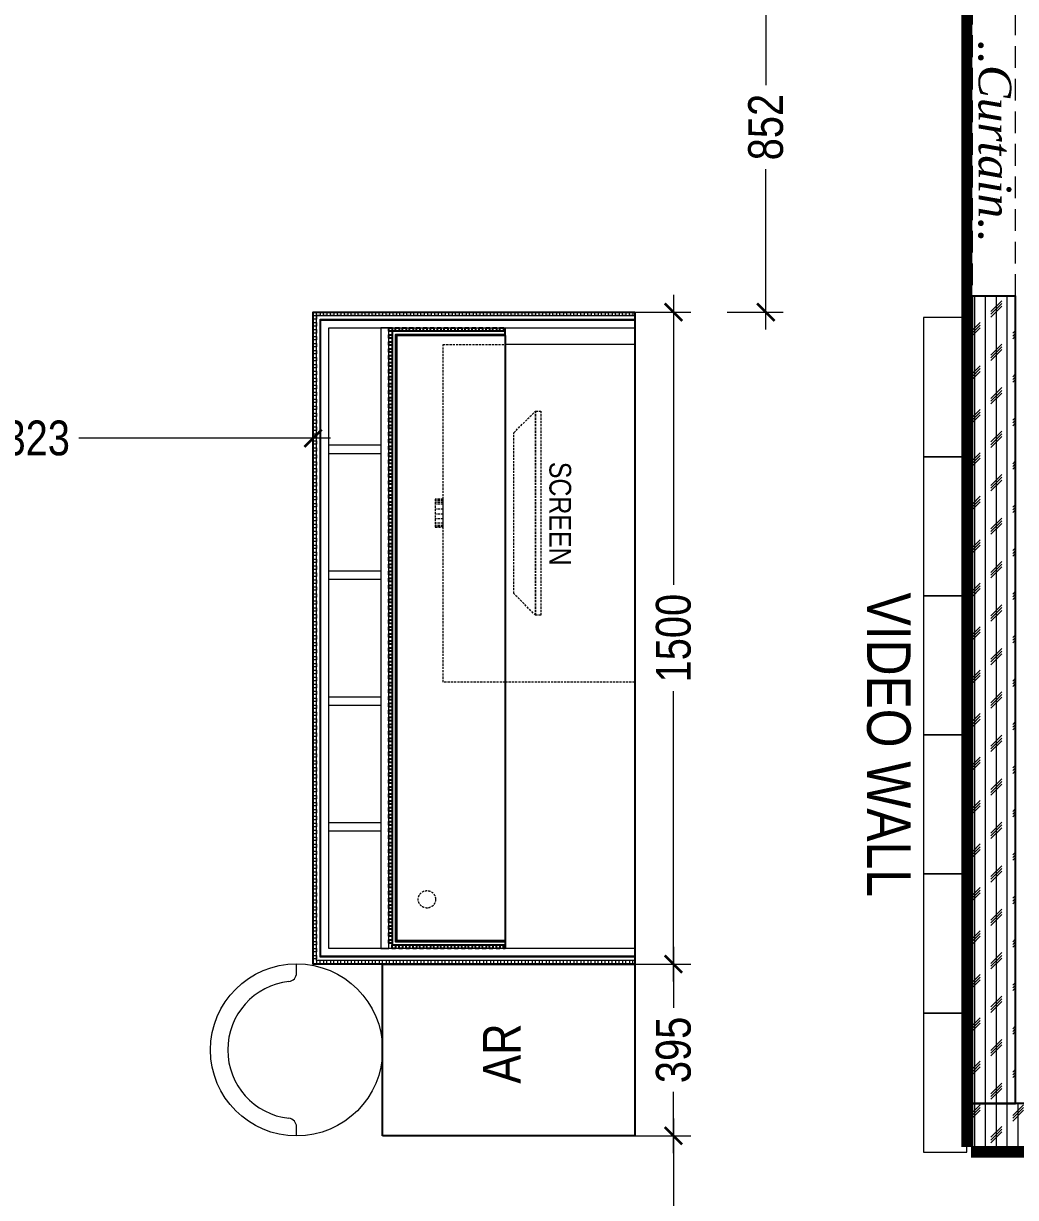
# Model space of a CAD drawing. Extents: x 6455 to 25617, y -919848 to -899772.
# Drawn here: x 19122 to 21404, y -904757 to -902056 of the extents above; entities that cross this region are included whole.
import ezdxf
from ezdxf.lldxf.tags import DXFTag

# ---------------------------------------------------------------- set-up
doc = ezdxf.new("R2010")
doc.units = 0
doc.header["$LTSCALE"] = 40
doc.header["$MEASUREMENT"] = 0
doc.header["$PDMODE"] = 3
for name, pattern in [('a_p6_plan_L18$0$HIDDEN', [0.375, 0.25, -0.125]), ('ACAD_ISO03W100', [30, 12, -18]), ('HIDDEN2', [0.1875, 0.125, -0.0625])]:
    doc.linetypes.add(name, pattern=pattern)
for name, color, linetype, lineweight in [('dimensions', 149, 'Continuous', 5), ('Floor-Unit', 1, 'Continuous', 13), ('IM-ANNO-HATCH', 8, 'Continuous', 5), ('LENS_CURTAIN', 5, 'a_p6_plan_L18$0$HIDDEN', 9), ('LENS_PARTITION', 21, 'Continuous', 25), ('LENS_TEXT', 31, 'HIDDEN2', 5), ('LN-ELEVATION-1', 81, 'Continuous', 25), ('LN-ELEVATION-3', 125, 'a_p6_plan_L18$0$HIDDEN', 18), ('LN-ELEVATION-5', 167, 'Continuous', 5), ('LN-TEXT', 255, 'Continuous', 0), ('Paneling', 34, 'Continuous', 5)]:
    doc.layers.add(name, color=color, linetype=linetype, lineweight=lineweight)
doc.layers.add('LK-FLUTTED FINISH', color=20, linetype='Continuous', lineweight=30, true_color=0xff5e29)
doc.styles.get("Standard").update_dxf_attribs({"font": 'ARIALN.TTF'})
tags = doc.linetypes.add('DASHED2', pattern=[0.375, 0.25, -0.125]).pattern_tags.tags
tags[6:7] = [DXFTag(74, 4), DXFTag(75, 0), DXFTag(340, '0'), DXFTag(46, 1.0), DXFTag(50, 0.0), DXFTag(44, 0.0), DXFTag(45, 0.0)]
tags[4:5] = [DXFTag(74, 4), DXFTag(75, 0), DXFTag(340, '0'), DXFTag(46, 1.0), DXFTag(50, 0.0), DXFTag(44, 0.0), DXFTag(45, 0.0)]
doc.dimstyles.new('Working', dxfattribs={"dimscale": 0.8, "dimtxt": 100, "dimasz": 50, "dimexe": 50, "dimexo": 50, "dimgap": 25, "dimtad": 0, "dimdec": 0, "dimzin": 0, "dimdsep": 46, "dimtxsty": 'Standard', "dimblk": 'ARCHTICK', "dimcen": 0, "dimdle": 50, "dimclrd": 250, "dimclre": 8, "dimclrt": 7, "dimadec": 0, "dimazin": 0, "dimtfac": 1, "dimtdec": 0, "dimtofl": 0, "dimtmove": 1, "dimatfit": 3, "dimfxl": 3, "dimtolj": 1, "dimlwd": 5, "dimlwe": 0, "dimarcsym": 0})
pattern_1 = [(90, (-18139.727, 882381.01), (-25, 1e-15), []), (225, (-18127.23, 882393.51), (50, -50), [35.355339, -35.355339]), (225, (-18127.23, 882399.76), (50, -50), [35.355339, -35.355339]), (225, (-18127.23, 882406.01), (50, -50), [35.355339, -35.355339])]

# ---------------------------------------------------------------- blocks, each defined once
blk = doc.blocks.new('Chair')
at = {"layer": 'Floor-Unit', "ltscale": 100}
for p, q in [((587017.2, -21249.2), (586990.8, -21249.2)), ((587490.8, -21249.2), (587464.4, -21249.2))]:
    blk.add_line(p, q, dxfattribs=at)
blk.add_circle((587240.8, -21249.2), 250, dxfattribs=at)
for centre, radius, start, end in [((587017.2, -21274.2), 25, 6.3794, 90), ((587464.4, -21274.2), 25, 90, 173.6206), ((587240.8, -21249.2), 200, 186.3794, 353.6206)]:
    blk.add_arc(centre, radius, start, end, dxfattribs=at)
blk = doc.blocks.new('POS1500')
at = {"layer": 'Defpoints'}
blk.add_lwpolyline([(-750, 298), (750, 298), (750, -442), (-750, -442)], close=True, dxfattribs=at)
at = {"layer": 'LN-ELEVATION-1', "ltscale": 0.5}
for points in [[(-696, 0), (-714, 0)], [(-706, 0), (-706, -260), (706, -260), (706, 0)], [(-698, 0), (-698, -252), (698, -252), (698, 0)], [(-696, 0), (-696, -250), (696, -250), (696, 0)], [(-696, 0), (696, 0)], [(696, 0), (714, 0)]]:
    blk.add_lwpolyline(points, dxfattribs=at)
for points in [[(714, 0), (714, -4), (706, -4), (706, 0)], [(-706, -4), (-706, -12), (-714, -12), (-714, -4)], [(-706, -20), (-706, -28), (-714, -28), (-714, -20)], [(714, -12), (714, -20), (706, -20), (706, -12)], [(-706, -36), (-706, -44), (-714, -44), (-714, -36)], [(-706, -52), (-706, -60), (-714, -60), (-714, -52)], [(714, -28), (714, -36), (706, -36), (706, -28)], [(714, -44), (714, -52), (706, -52), (706, -44)], [(-706, -68), (-706, -76), (-714, -76), (-714, -68)], [(714, -60), (714, -68), (706, -68), (706, -60)], [(714, -76), (714, -84), (706, -84), (706, -76)], [(-706, -84), (-706, -92), (-714, -92), (-714, -84)], [(-706, -100), (-706, -108), (-714, -108), (-714, -100)], [(714, -92), (714, -100), (706, -100), (706, -92)], [(714, -108), (714, -116), (706, -116), (706, -108)], [(-706, -116), (-706, -124), (-714, -124), (-714, -116)], [(-706, -132), (-706, -140), (-714, -140), (-714, -132)], [(714, -124), (714, -132), (706, -132), (706, -124)], [(-706, -148), (-706, -156), (-714, -156), (-714, -148)], [(714, -140), (714, -148), (706, -148), (706, -140)], [(714, -156), (714, -164), (706, -164), (706, -156)], [(-706, -164), (-706, -172), (-714, -172), (-714, -164)], [(-706, -180), (-706, -188), (-714, -188), (-714, -180)], [(714, -172), (714, -180), (706, -180), (706, -172)], [(714, -188), (714, -196), (706, -196), (706, -188)], [(-706, -196), (-706, -204), (-714, -204), (-714, -196)], [(-706, -212), (-706, -220), (-714, -220), (-714, -212)], [(714, -204), (714, -212), (706, -212), (706, -204)], [(-706, -228), (-706, -236), (-714, -236), (-714, -228)], [(714, -220), (714, -228), (706, -228), (706, -220)], [(714, -236), (714, -244), (706, -244), (706, -236)], [(-706, -244), (-706, -252), (-714, -252), (-714, -244)], [(-706, -260), (-706, -268), (-714, -268), (-714, -260)], [(-690, -260), (-690, -268), (-698, -268), (-698, -260)], [(-674, -260), (-674, -268), (-682, -268), (-682, -260)], [(-658, -260), (-658, -268), (-666, -268), (-666, -260)], [(-642, -260), (-642, -268), (-650, -268), (-650, -260)], [(-626, -260), (-626, -268), (-634, -268), (-634, -260)], [(-610, -260), (-610, -268), (-618, -268), (-618, -260)], [(-594, -260), (-594, -268), (-602, -268), (-602, -260)], [(-578, -260), (-578, -268), (-586, -268), (-586, -260)], [(-562, -260), (-562, -268), (-570, -268), (-570, -260)], [(-546, -260), (-546, -268), (-554, -268), (-554, -260)], [(-530, -260), (-530, -268), (-538, -268), (-538, -260)], [(-514, -260), (-514, -268), (-522, -268), (-522, -260)], [(-498, -260), (-498, -268), (-506, -268), (-506, -260)], [(-482, -260), (-482, -268), (-490, -268), (-490, -260)], [(-466, -260), (-466, -268), (-474, -268), (-474, -260)], [(-450, -260), (-450, -268), (-458, -268), (-458, -260)], [(-434, -260), (-434, -268), (-442, -268), (-442, -260)], [(-418, -260), (-418, -268), (-426, -268), (-426, -260)], [(-402, -260), (-402, -268), (-410, -268), (-410, -260)], [(-386, -260), (-386, -268), (-394, -268), (-394, -260)], [(-370, -260), (-370, -268), (-378, -268), (-378, -260)], [(-354, -260), (-354, -268), (-362, -268), (-362, -260)], [(-338, -260), (-338, -268), (-346, -268), (-346, -260)], [(-322, -260), (-322, -268), (-330, -268), (-330, -260)], [(-306, -260), (-306, -268), (-314, -268), (-314, -260)], [(-290, -260), (-290, -268), (-298, -268), (-298, -260)], [(-274, -260), (-274, -268), (-282, -268), (-282, -260)], [(-258, -260), (-258, -268), (-266, -268), (-266, -260)], [(-242, -260), (-242, -268), (-250, -268), (-250, -260)], [(-226, -260), (-226, -268), (-234, -268), (-234, -260)], [(-210, -260), (-210, -268), (-218, -268), (-218, -260)], [(-194, -260), (-194, -268), (-202, -268), (-202, -260)], [(-178, -260), (-178, -268), (-186, -268), (-186, -260)], [(-162, -260), (-162, -268), (-170, -268), (-170, -260)], [(-146, -260), (-146, -268), (-154, -268), (-154, -260)], [(-130, -260), (-130, -268), (-138, -268), (-138, -260)], [(-114, -260), (-114, -268), (-122, -268), (-122, -260)], [(-98, -260), (-98, -268), (-106, -268), (-106, -260)], [(-82, -260), (-82, -268), (-90, -268), (-90, -260)], [(-66, -260), (-66, -268), (-74, -268), (-74, -260)], [(-50, -260), (-50, -268), (-58, -268), (-58, -260)], [(-34, -260), (-34, -268), (-42, -268), (-42, -260)], [(-18, -260), (-18, -268), (-26, -268), (-26, -260)], [(-2, -260), (-2, -268), (-10, -268), (-10, -260)], [(14, -260), (14, -268), (6, -268), (6, -260)], [(30, -260), (30, -268), (22, -268), (22, -260)], [(46, -260), (46, -268), (38, -268), (38, -260)], [(62, -260), (62, -268), (54, -268), (54, -260)], [(78, -260), (78, -268), (70, -268), (70, -260)], [(94, -260), (94, -268), (86, -268), (86, -260)], [(110, -260), (110, -268), (102, -268), (102, -260)], [(126, -260), (126, -268), (118, -268), (118, -260)], [(142, -260), (142, -268), (134, -268), (134, -260)], [(158, -260), (158, -268), (150, -268), (150, -260)], [(174, -260), (174, -268), (166, -268), (166, -260)], [(190, -260), (190, -268), (182, -268), (182, -260)], [(206, -260), (206, -268), (198, -268), (198, -260)], [(222, -260), (222, -268), (214, -268), (214, -260)], [(238, -260), (238, -268), (230, -268), (230, -260)], [(254, -260), (254, -268), (246, -268), (246, -260)], [(270, -260), (270, -268), (262, -268), (262, -260)], [(286, -260), (286, -268), (278, -268), (278, -260)], [(302, -260), (302, -268), (294, -268), (294, -260)], [(318, -260), (318, -268), (310, -268), (310, -260)], [(334, -260), (334, -268), (326, -268), (326, -260)], [(350, -260), (350, -268), (342, -268), (342, -260)], [(366, -260), (366, -268), (358, -268), (358, -260)], [(382, -260), (382, -268), (374, -268), (374, -260)], [(398, -260), (398, -268), (390, -268), (390, -260)], [(414, -260), (414, -268), (406, -268), (406, -260)], [(430, -260), (430, -268), (422, -268), (422, -260)], [(446, -260), (446, -268), (438, -268), (438, -260)], [(462, -260), (462, -268), (454, -268), (454, -260)], [(478, -260), (478, -268), (470, -268), (470, -260)], [(494, -260), (494, -268), (486, -268), (486, -260)], [(510, -260), (510, -268), (502, -268), (502, -260)], [(526, -260), (526, -268), (518, -268), (518, -260)], [(542, -260), (542, -268), (534, -268), (534, -260)], [(558, -260), (558, -268), (550, -268), (550, -260)], [(574, -260), (574, -268), (566, -268), (566, -260)], [(590, -260), (590, -268), (582, -268), (582, -260)], [(606, -260), (606, -268), (598, -268), (598, -260)], [(622, -260), (622, -268), (614, -268), (614, -260)], [(638, -260), (638, -268), (630, -268), (630, -260)], [(654, -260), (654, -268), (646, -268), (646, -260)], [(670, -260), (670, -268), (662, -268), (662, -260)], [(686, -260), (686, -268), (678, -268), (678, -260)], [(702, -260), (702, -268), (694, -268), (694, -260)], [(714, -252), (714, -260), (706, -260), (706, -252)]]:
    blk.add_lwpolyline(points, close=True, dxfattribs=at)
at = {"layer": 'LN-ELEVATION-3', "color": 13, "ltscale": 0.5, "true_color": 0xff5252}
for p, q in [((-318, -143), (-318, -161)), ((-316.2, -143), (-316.2, -161)), ((-312.1, -143), (-312.1, -161)), ((-307.9, -143), (-307.9, -161)), ((-297, -143), (-297, -161)), ((-285.6, -143), (-285.6, -161)), ((-274.5, -143), (-274.5, -161)), ((-264.8, -143), (-264.8, -161)), ((-259, -143), (-259, -161)), ((-256.6, -143), (-256.6, -161))]:
    blk.add_line(p, q, dxfattribs=at)
at = {"layer": 'LN-ELEVATION-3', "linetype": 'ByBlock', "ltscale": 0.5}
for points in [[(742, 298), (742, -434), (-742, -434), (-742, 298)], [(-742, 298), (-714, 298)], [(734, 298), (734, -426), (-734, -426), (-734, 298)], [(732, 298), (732, -424), (-732, -424), (-732, 298)], [(-676, 298), (-714, 298)], [(714, 298), (714, -406), (-714, -406), (-714, 298)], [(-676, 298), (-676, 0)], [(714, 298), (101, 298)], [(742, 298), (714, 298)]]:
    blk.add_lwpolyline(points, dxfattribs=at)
at = {"layer": 'LN-ELEVATION-3', "ltscale": 0.5}
blk.add_lwpolyline([(101, 298), (101, 0)], dxfattribs=at)
at = {"layer": 'LN-ELEVATION-3', "linetype": 'ByBlock', "ltscale": 0.5}
for points in [[(-742, 294), (-742, 286), (-750, 286), (-750, 294)], [(-742, 278), (-742, 270), (-750, 270), (-750, 278)], [(742, 294), (742, 286), (750, 286), (750, 294)], [(742, 278), (742, 270), (750, 270), (750, 278)], [(-742, 262), (-742, 254), (-750, 254), (-750, 262)], [(-742, 246), (-742, 238), (-750, 238), (-750, 246)], [(742, 262), (742, 254), (750, 254), (750, 262)], [(742, 246), (742, 238), (750, 238), (750, 246)], [(-742, 230), (-742, 222), (-750, 222), (-750, 230)], [(742, 230), (742, 222), (750, 222), (750, 230)], [(-742, 214), (-742, 206), (-750, 206), (-750, 214)], [(-742, 198), (-742, 190), (-750, 190), (-750, 198)], [(742, 214), (742, 206), (750, 206), (750, 214)], [(742, 198), (742, 190), (750, 190), (750, 198)], [(-742, 182), (-742, 174), (-750, 174), (-750, 182)], [(-742, 166), (-742, 158), (-750, 158), (-750, 166)], [(742, 182), (742, 174), (750, 174), (750, 182)], [(742, 166), (742, 158), (750, 158), (750, 166)], [(-742, 150), (-742, 142), (-750, 142), (-750, 150)], [(742, 150), (742, 142), (750, 142), (750, 150)], [(-742, 134), (-742, 126), (-750, 126), (-750, 134)], [(-742, 118), (-742, 110), (-750, 110), (-750, 118)], [(742, 134), (742, 126), (750, 126), (750, 134)], [(742, 118), (742, 110), (750, 110), (750, 118)], [(-742, 102), (-742, 94), (-750, 94), (-750, 102)], [(-742, 86), (-742, 78), (-750, 78), (-750, 86)], [(742, 102), (742, 94), (750, 94), (750, 102)], [(742, 86), (742, 78), (750, 78), (750, 86)], [(-742, 70), (-742, 62), (-750, 62), (-750, 70)], [(742, 70), (742, 62), (750, 62), (750, 70)], [(-742, 54), (-742, 46), (-750, 46), (-750, 54)], [(-742, 38), (-742, 30), (-750, 30), (-750, 38)], [(742, 54), (742, 46), (750, 46), (750, 54)], [(742, 38), (742, 30), (750, 30), (750, 38)], [(-742, 22), (-742, 14), (-750, 14), (-750, 22)], [(-742, 6), (-742, -2), (-750, -2), (-750, 6)], [(742, 22), (742, 14), (750, 14), (750, 22)], [(742, 6), (742, -2), (750, -2), (750, 6)], [(-742, -10), (-742, -18), (-750, -18), (-750, -10)], [(-742, -26), (-742, -34), (-750, -34), (-750, -26)], [(742, -10), (742, -18), (750, -18), (750, -10)], [(742, -26), (742, -34), (750, -34), (750, -26)], [(-742, -42), (-742, -50), (-750, -50), (-750, -42)], [(742, -42), (742, -50), (750, -50), (750, -42)], [(-742, -58), (-742, -66), (-750, -66), (-750, -58)], [(-742, -74), (-742, -82), (-750, -82), (-750, -74)], [(742, -58), (742, -66), (750, -66), (750, -58)], [(742, -74), (742, -82), (750, -82), (750, -74)], [(-742, -90), (-742, -98), (-750, -98), (-750, -90)], [(-742, -106), (-742, -114), (-750, -114), (-750, -106)], [(742, -90), (742, -98), (750, -98), (750, -90)], [(742, -106), (742, -114), (750, -114), (750, -106)], [(-742, -122), (-742, -130), (-750, -130), (-750, -122)], [(742, -122), (742, -130), (750, -130), (750, -122)], [(-742, -138), (-742, -146), (-750, -146), (-750, -138)], [(-742, -154), (-742, -162), (-750, -162), (-750, -154)], [(742, -138), (742, -146), (750, -146), (750, -138)], [(742, -154), (742, -162), (750, -162), (750, -154)], [(-742, -170), (-742, -178), (-750, -178), (-750, -170)], [(-742, -186), (-742, -194), (-750, -194), (-750, -186)], [(742, -170), (742, -178), (750, -178), (750, -170)], [(742, -186), (742, -194), (750, -194), (750, -186)], [(-742, -202), (-742, -210), (-750, -210), (-750, -202)], [(742, -202), (742, -210), (750, -210), (750, -202)], [(-742, -218), (-742, -226), (-750, -226), (-750, -218)], [(-742, -234), (-742, -242), (-750, -242), (-750, -234)], [(742, -218), (742, -226), (750, -226), (750, -218)], [(742, -234), (742, -242), (750, -242), (750, -234)], [(-742, -250), (-742, -258), (-750, -258), (-750, -250)], [(-742, -266), (-742, -274), (-750, -274), (-750, -266)], [(714, -268), (-714, -268), (-714, -286), (714, -286)], [(742, -250), (742, -258), (750, -258), (750, -250)], [(742, -266), (742, -274), (750, -274), (750, -266)], [(-742, -282), (-742, -290), (-750, -290), (-750, -282)], [(-444.4, -286), (-424.4, -286), (-424.4, -406), (-444.4, -406)], [(-154.8, -286), (-134.8, -286), (-134.8, -406), (-154.8, -406)], [(134.8, -286), (154.8, -286), (154.8, -406), (134.8, -406)], [(424.4, -286), (444.4, -286), (444.4, -406), (424.4, -406)], [(742, -282), (742, -290), (750, -290), (750, -282)], [(-742, -298), (-742, -306), (-750, -306), (-750, -298)], [(-742, -314), (-742, -322), (-750, -322), (-750, -314)], [(742, -298), (742, -306), (750, -306), (750, -298)], [(742, -314), (742, -322), (750, -322), (750, -314)], [(-742, -330), (-742, -338), (-750, -338), (-750, -330)], [(-742, -346), (-742, -354), (-750, -354), (-750, -346)], [(742, -330), (742, -338), (750, -338), (750, -330)], [(742, -346), (742, -354), (750, -354), (750, -346)], [(-742, -362), (-742, -370), (-750, -370), (-750, -362)], [(-742, -378), (-742, -386), (-750, -386), (-750, -378)], [(742, -362), (742, -370), (750, -370), (750, -362)], [(742, -378), (742, -386), (750, -386), (750, -378)], [(-742, -394), (-742, -402), (-750, -402), (-750, -394)], [(742, -394), (742, -402), (750, -402), (750, -394)], [(-742, -410), (-742, -418), (-750, -418), (-750, -410)], [(-742, -426), (-742, -434), (-750, -434), (-750, -426)], [(742, -410), (742, -418), (750, -418), (750, -410)], [(742, -426), (742, -434), (750, -434), (750, -426)], [(-734, -434), (-734, -442), (-742, -442), (-742, -434)], [(-718, -434), (-718, -442), (-726, -442), (-726, -434)], [(-702, -434), (-702, -442), (-710, -442), (-710, -434)], [(-686, -434), (-686, -442), (-694, -442), (-694, -434)], [(-670, -434), (-670, -442), (-678, -442), (-678, -434)], [(-654, -434), (-654, -442), (-662, -442), (-662, -434)], [(-638, -434), (-638, -442), (-646, -442), (-646, -434)], [(-622, -434), (-622, -442), (-630, -442), (-630, -434)], [(-606, -434), (-606, -442), (-614, -442), (-614, -434)], [(-590, -434), (-590, -442), (-598, -442), (-598, -434)], [(-574, -434), (-574, -442), (-582, -442), (-582, -434)], [(-558, -434), (-558, -442), (-566, -442), (-566, -434)], [(-542, -434), (-542, -442), (-550, -442), (-550, -434)], [(-526, -434), (-526, -442), (-534, -442), (-534, -434)], [(-510, -434), (-510, -442), (-518, -442), (-518, -434)], [(-494, -434), (-494, -442), (-502, -442), (-502, -434)], [(-478, -434), (-478, -442), (-486, -442), (-486, -434)], [(-462, -434), (-462, -442), (-470, -442), (-470, -434)], [(-446, -434), (-446, -442), (-454, -442), (-454, -434)], [(-430, -434), (-430, -442), (-438, -442), (-438, -434)], [(-414, -434), (-414, -442), (-422, -442), (-422, -434)], [(-398, -434), (-398, -442), (-406, -442), (-406, -434)], [(-382, -434), (-382, -442), (-390, -442), (-390, -434)], [(-366, -434), (-366, -442), (-374, -442), (-374, -434)], [(-350, -434), (-350, -442), (-358, -442), (-358, -434)], [(-334, -434), (-334, -442), (-342, -442), (-342, -434)], [(-318, -434), (-318, -442), (-326, -442), (-326, -434)], [(-302, -434), (-302, -442), (-310, -442), (-310, -434)], [(-286, -434), (-286, -442), (-294, -442), (-294, -434)], [(-270, -434), (-270, -442), (-278, -442), (-278, -434)], [(-254, -434), (-254, -442), (-262, -442), (-262, -434)], [(-238, -434), (-238, -442), (-246, -442), (-246, -434)], [(-222, -434), (-222, -442), (-230, -442), (-230, -434)], [(-206, -434), (-206, -442), (-214, -442), (-214, -434)], [(-190, -434), (-190, -442), (-198, -442), (-198, -434)], [(-174, -434), (-174, -442), (-182, -442), (-182, -434)], [(-158, -434), (-158, -442), (-166, -442), (-166, -434)], [(-142, -434), (-142, -442), (-150, -442), (-150, -434)], [(-126, -434), (-126, -442), (-134, -442), (-134, -434)], [(-110, -434), (-110, -442), (-118, -442), (-118, -434)], [(-94, -434), (-94, -442), (-102, -442), (-102, -434)], [(-78, -434), (-78, -442), (-86, -442), (-86, -434)], [(-62, -434), (-62, -442), (-70, -442), (-70, -434)], [(-46, -434), (-46, -442), (-54, -442), (-54, -434)], [(-30, -434), (-30, -442), (-38, -442), (-38, -434)], [(-14, -434), (-14, -442), (-22, -442), (-22, -434)], [(2, -434), (2, -442), (-6, -442), (-6, -434)], [(18, -434), (18, -442), (10, -442), (10, -434)], [(34, -434), (34, -442), (26, -442), (26, -434)], [(50, -434), (50, -442), (42, -442), (42, -434)], [(66, -434), (66, -442), (58, -442), (58, -434)], [(82, -434), (82, -442), (74, -442), (74, -434)], [(98, -434), (98, -442), (90, -442), (90, -434)], [(114, -434), (114, -442), (106, -442), (106, -434)], [(130, -434), (130, -442), (122, -442), (122, -434)], [(146, -434), (146, -442), (138, -442), (138, -434)], [(162, -434), (162, -442), (154, -442), (154, -434)], [(178, -434), (178, -442), (170, -442), (170, -434)], [(194, -434), (194, -442), (186, -442), (186, -434)], [(210, -434), (210, -442), (202, -442), (202, -434)], [(226, -434), (226, -442), (218, -442), (218, -434)], [(242, -434), (242, -442), (234, -442), (234, -434)], [(258, -434), (258, -442), (250, -442), (250, -434)], [(274, -434), (274, -442), (266, -442), (266, -434)], [(290, -434), (290, -442), (282, -442), (282, -434)], [(306, -434), (306, -442), (298, -442), (298, -434)], [(322, -434), (322, -442), (314, -442), (314, -434)], [(338, -434), (338, -442), (330, -442), (330, -434)], [(354, -434), (354, -442), (346, -442), (346, -434)], [(370, -434), (370, -442), (362, -442), (362, -434)], [(386, -434), (386, -442), (378, -442), (378, -434)], [(402, -434), (402, -442), (394, -442), (394, -434)], [(418, -434), (418, -442), (410, -442), (410, -434)], [(434, -434), (434, -442), (426, -442), (426, -434)], [(450, -434), (450, -442), (442, -442), (442, -434)], [(466, -434), (466, -442), (458, -442), (458, -434)], [(482, -434), (482, -442), (474, -442), (474, -434)], [(498, -434), (498, -442), (490, -442), (490, -434)], [(514, -434), (514, -442), (506, -442), (506, -434)], [(530, -434), (530, -442), (522, -442), (522, -434)], [(546, -434), (546, -442), (538, -442), (538, -434)], [(562, -434), (562, -442), (554, -442), (554, -434)], [(578, -434), (578, -442), (570, -442), (570, -434)], [(594, -434), (594, -442), (586, -442), (586, -434)], [(610, -434), (610, -442), (602, -442), (602, -434)], [(626, -434), (626, -442), (618, -442), (618, -434)], [(642, -434), (642, -442), (634, -442), (634, -434)], [(658, -434), (658, -442), (650, -442), (650, -434)], [(674, -434), (674, -442), (666, -442), (666, -434)], [(690, -434), (690, -442), (682, -442), (682, -434)], [(706, -434), (706, -442), (698, -442), (698, -434)], [(722, -434), (722, -442), (714, -442), (714, -434)], [(738, -434), (738, -442), (730, -442), (730, -434)]]:
    blk.add_lwpolyline(points, close=True, dxfattribs=at)
at = {"layer": 'LN-ELEVATION-3', "color": 13, "ltscale": 0.5, "true_color": 0xff5252}
for points in [[(-52.5, 69.9), (-522.5, 69.9), (-522.5, 81.9), (-52.5, 81.9)], [(-102.5, 19.9), (-472.5, 19.9), (-522.5, 69.9), (-52.5, 69.9)], [(-255, -143), (-320, -143), (-320, -161), (-255, -161)]]:
    blk.add_lwpolyline(points, close=True, dxfattribs=at)
blk.add_lwpolyline([(101, 0), (101, -143), (-676, -143), (-676, 0)], dxfattribs=at)
blk.add_circle((601, -180.1), 20, dxfattribs=at)
at = {"layer": 'LN-ELEVATION-5', "ltscale": 0.5}
blk.add_lwpolyline([(-676, 298), (101, 298)], dxfattribs=at)
at = {"layer": 'LN-ELEVATION-3', "color": 13, "ltscale": 0.5, "true_color": 0xff5252, "insert": (-405.6, 151.8), "char_height": 50, "attachment_point": 1}
blk.add_mtext_dynamic_manual_height_columns('SCREEN', width=12804.147, gutter_width=12.5, heights=[0], dxfattribs=at)
blk = doc.blocks.new('A$C1f20e75f')
at = {"layer": 'IM-ANNO-HATCH'}
h = blk.add_hatch(dxfattribs=at)
h.set_pattern_fill('CORK', color=256, scale=200, angle=90)
h.set_pattern_definition(pattern_1)
h.paths.add_polyline_path([(3911.1, 3224), (3911.1, 1366.2), (4011.1, 1366.2), (4011.1, 3224)])
h = blk.add_hatch(dxfattribs=at)
h.set_pattern_fill('CORK', color=256, scale=200, angle=90)
h.set_pattern_definition(pattern_1)
h.paths.add_polyline_path([(5511.1, 1266.2), (5511.1, 1366.2), (3911.1, 1366.2), (3911.1, 1266.2)])
at = {"layer": 'LENS_CURTAIN', "ltscale": 5}
blk.add_lwpolyline([(3911.1, 3974), (3911.1, 3224), (4011.1, 3224), (4011.1, 3974)], close=True, dxfattribs=at)
at = {"layer": 'LENS_PARTITION'}
for points in [[(3911.1, 3224), (3911.1, 1366.2), (4011.1, 1366.2), (4011.1, 3224)], [(5511.1, 1266.2), (5511.1, 1366.2), (3911.1, 1366.2), (3911.1, 1266.2)]]:
    blk.add_lwpolyline(points, close=True, dxfattribs=at)
at = {"layer": 'LK-FLUTTED FINISH', "linetype": 'ACAD_ISO03W100', "ltscale": 0.05, "const_width": 25}
for points in [[(3899.1, 1266.2), (3899.1, 4044.7)], [(5111.1, 1254.2), (3908.9, 1254.2)]]:
    blk.add_lwpolyline(points, dxfattribs=at)
blk = doc.blocks.new('_ArchTick')
at = {"const_width": 0.15}
blk.add_lwpolyline([(-0.5, -0.5), (0.5, 0.5)], dxfattribs=at)
blk = doc.blocks.new('*D98')
at = {"layer": 'Defpoints', "color": 0, "ltscale": 50, "transparency": 16777216}
for p in [(20488.5, -904220.3), (20617.3, -904220.3), (20488.5, -904615.3)]:
    blk.add_point(p, dxfattribs=at)
at = {"layer": 'dimensions', "color": 250, "linetype": 'DASHED2', "lineweight": 5, "ltscale": 50, "transparency": 16777216}
for p, q in [((20617.3, -904180.3), (20617.3, -904325)), ((20617.3, -904655.3), (20617.3, -904510.5))]:
    blk.add_line(p, q, dxfattribs=at)
at = {"layer": 'dimensions', "color": 8, "linetype": 'DASHED2', "lineweight": 0, "ltscale": 50, "transparency": 16777216}
for p, q in [((20528.5, -904220.3), (20657.3, -904220.3)), ((20528.5, -904615.3), (20657.3, -904615.3))]:
    blk.add_line(p, q, dxfattribs=at)
at = {"layer": 'dimensions', "color": 250, "lineweight": 5, "ltscale": 50, "transparency": 16777216, "xscale": 40, "yscale": 40, "zscale": 40}
for p, rotation in [((20617.3, -904220.3), 90), ((20617.3, -904615.3), 270)]:
    blk.add_blockref('_ArchTick', p, dxfattribs=dict(at, rotation=rotation))
at = {"layer": 'dimensions', "color": 7, "ltscale": 50, "transparency": 16777216, "insert": (20617.3, -904417.8), "char_height": 80, "attachment_point": 5, "rotation": 90, "bg_fill": 3, "box_fill_scale": 1.25, "bg_fill_color": 9, "bg_fill_true_color": 13158600, "bg_fill_transparency": 0}
blk.add_mtext('\\A1;395', dxfattribs=at)
blk = doc.blocks.new('*D99')
at = {"layer": 'Defpoints', "color": 0, "ltscale": 50, "transparency": 16777216}
for p in [(20488.5, -902720.3), (20617.3, -902720.3), (20488.5, -904220.3)]:
    blk.add_point(p, dxfattribs=at)
at = {"layer": 'dimensions', "color": 250, "linetype": 'DASHED2', "lineweight": 5, "ltscale": 50, "transparency": 16777216}
for p, q in [((20617.3, -902680.3), (20617.3, -903355.5)), ((20617.3, -904260.3), (20617.3, -903585))]:
    blk.add_line(p, q, dxfattribs=at)
at = {"layer": 'dimensions', "color": 8, "linetype": 'DASHED2', "lineweight": 0, "ltscale": 50, "transparency": 16777216}
for p, q in [((20528.5, -902720.3), (20657.3, -902720.3)), ((20528.5, -904220.3), (20657.3, -904220.3))]:
    blk.add_line(p, q, dxfattribs=at)
at = {"layer": 'dimensions', "color": 250, "lineweight": 5, "ltscale": 50, "transparency": 16777216, "xscale": 40, "yscale": 40, "zscale": 40}
for p, rotation in [((20617.3, -902720.3), 90), ((20617.3, -904220.3), 270)]:
    blk.add_blockref('_ArchTick', p, dxfattribs=dict(at, rotation=rotation))
at = {"layer": 'dimensions', "color": 7, "ltscale": 50, "transparency": 16777216, "insert": (20617.3, -903470.3), "char_height": 80, "attachment_point": 5, "rotation": 90, "bg_fill": 3, "box_fill_scale": 1.25, "bg_fill_color": 9, "bg_fill_true_color": 13158600, "bg_fill_transparency": 0}
blk.add_mtext('\\A1;1500', dxfattribs=at)
blk = doc.blocks.new('*D100')
at = {"layer": 'Defpoints', "color": 0, "ltscale": 50, "transparency": 16777216}
for p in [(20785.1, -901868.5), (20829.7, -901868.5), (20700.9, -902720.3)]:
    blk.add_point(p, dxfattribs=at)
at = {"layer": 'dimensions', "color": 250, "linetype": 'DASHED2', "lineweight": 5, "ltscale": 50, "transparency": 16777216}
for p, q in [((20829.7, -901828.5), (20829.7, -902202.2)), ((20829.7, -902760.3), (20829.7, -902386.6))]:
    blk.add_line(p, q, dxfattribs=at)
at = {"layer": 'dimensions', "color": 8, "linetype": 'DASHED2', "lineweight": 0, "ltscale": 50, "transparency": 16777216}
for p, q in [((20825.1, -901868.5), (20869.7, -901868.5)), ((20740.9, -902720.3), (20869.7, -902720.3))]:
    blk.add_line(p, q, dxfattribs=at)
at = {"layer": 'dimensions', "color": 250, "lineweight": 5, "ltscale": 50, "transparency": 16777216, "xscale": 40, "yscale": 40, "zscale": 40}
for p, rotation in [((20829.7, -901868.5), 90), ((20829.7, -902720.3), 270)]:
    blk.add_blockref('_ArchTick', p, dxfattribs=dict(at, rotation=rotation))
at = {"layer": 'dimensions', "color": 7, "ltscale": 50, "transparency": 16777216, "insert": (20829.7, -902294.4), "char_height": 80, "attachment_point": 5, "rotation": 90, "bg_fill": 3, "box_fill_scale": 1.25, "bg_fill_color": 9, "bg_fill_true_color": 13158600, "bg_fill_transparency": 0}
blk.add_mtext('\\A1;852', dxfattribs=at)
blk = doc.blocks.new('*D101')
at = {"layer": 'Defpoints', "color": 0, "ltscale": 50, "transparency": 16777216}
for p in [(20488.5, -904615.3), (20617.3, -905639.5), (20698, -905639.5)]:
    blk.add_point(p, dxfattribs=at)
at = {"layer": 'dimensions', "color": 250, "linetype": 'DASHED2', "lineweight": 5, "ltscale": 50, "transparency": 16777216}
for p, q in [((20617.3, -904575.3), (20617.3, -905012.6)), ((20617.3, -905679.5), (20617.3, -905242.1))]:
    blk.add_line(p, q, dxfattribs=at)
at = {"layer": 'dimensions', "color": 8, "linetype": 'DASHED2', "lineweight": 0, "ltscale": 50, "transparency": 16777216}
for p, q in [((20528.5, -904615.3), (20657.3, -904615.3)), ((20658, -905639.5), (20577.3, -905639.5))]:
    blk.add_line(p, q, dxfattribs=at)
at = {"layer": 'dimensions', "color": 250, "lineweight": 5, "ltscale": 50, "transparency": 16777216, "xscale": 40, "yscale": 40, "zscale": 40}
for p, rotation in [((20617.3, -904615.3), 90), ((20617.3, -905639.5), 270)]:
    blk.add_blockref('_ArchTick', p, dxfattribs=dict(at, rotation=rotation))
at = {"layer": 'dimensions', "color": 7, "ltscale": 50, "transparency": 16777216, "insert": (20617.3, -905127.4), "char_height": 80, "attachment_point": 5, "rotation": 90, "bg_fill": 3, "box_fill_scale": 1.25, "bg_fill_color": 9, "bg_fill_true_color": 13158600, "bg_fill_transparency": 0}
blk.add_mtext('\\A1;1024', dxfattribs=at)
blk = doc.blocks.new('*D112')
at = {"layer": 'Defpoints', "color": 0, "ltscale": 50, "transparency": 16777216}
for p in [(19787.9, -903010.2), (18465.2, -903095.3), (19787.9, -903095.3)]:
    blk.add_point(p, dxfattribs=at)
at = {"layer": 'dimensions', "color": 8, "lineweight": 0, "ltscale": 50, "transparency": 16777216}
for p, q in [((18465.2, -903055.3), (18465.2, -902970.2)), ((19787.9, -903055.3), (19787.9, -902970.2))]:
    blk.add_line(p, q, dxfattribs=at)
at = {"layer": 'dimensions', "color": 250, "lineweight": 5, "ltscale": 50, "transparency": 16777216}
for p, q in [((18425.2, -903010.2), (19011.7, -903010.2)), ((19827.9, -903010.2), (19241.4, -903010.2))]:
    blk.add_line(p, q, dxfattribs=at)
at = {"layer": 'dimensions', "color": 250, "lineweight": 5, "ltscale": 50, "transparency": 16777216, "xscale": 40, "yscale": 40, "zscale": 40, "rotation": 180}
blk.add_blockref('_ArchTick', (18465.2, -903010.2), dxfattribs=at)
at = {"layer": 'dimensions', "color": 250, "lineweight": 5, "ltscale": 50, "transparency": 16777216, "xscale": 40, "yscale": 40, "zscale": 40}
blk.add_blockref('_ArchTick', (19787.9, -903010.2), dxfattribs=at)
at = {"layer": 'dimensions', "color": 7, "ltscale": 50, "transparency": 16777216, "insert": (19126.5, -903010.2), "char_height": 80, "attachment_point": 5, "bg_fill": 3, "box_fill_scale": 1.25, "bg_fill_color": 9, "bg_fill_true_color": 13158600, "bg_fill_transparency": 0}
blk.add_mtext('\\A1;1323', dxfattribs=at)

msp = doc.modelspace()

# ---------------------------------------------------------------- linework, layer by layer
at = {"layer": 'Floor-Unit', "linetype": 'ByBlock', "lineweight": -2, "ltscale": 0.5}
msp.add_lwpolyline([(19947.9, -904615.3), (19947.9, -904220.3), (20527.9, -904220.3), (20527.9, -904615.3)], close=True, dxfattribs=at)
at = {"layer": 'Paneling', "color": 1, "true_color": 0xf00000}
for points in [[(21192.3, -902732.9), (21192.3, -903052.9), (21292.3, -903052.9), (21292.3, -902732.9)], [(21192.3, -903052.9), (21192.3, -903372.9), (21292.3, -903372.9), (21292.3, -903052.9)], [(21192.3, -903372.9), (21192.3, -903692.9), (21292.3, -903692.9), (21292.3, -903372.9)], [(21192.3, -903692.9), (21192.3, -904012.9), (21292.3, -904012.9), (21292.3, -903692.9)], [(21192.3, -904012.9), (21192.3, -904332.9), (21292.3, -904332.9), (21292.3, -904012.9)], [(21192.3, -904332.9), (21192.3, -904652.9), (21292.3, -904652.9), (21292.3, -904332.9)]]:
    msp.add_lwpolyline(points, close=True, dxfattribs=at)

# ---------------------------------------------------------------- block references
at = {"layer": 'dimensions', "color": 3, "ltscale": 50, "true_color": 0x15f609}
msp.add_blockref('A$C1f20e75f', (17393.2, -905907.2), dxfattribs=at)
at = {"layer": 'Floor-Unit', "rotation": 270}
msp.add_blockref('POS1500', (20229.9, -903470.3), dxfattribs=at)
at = {"layer": 'Floor-Unit', "linetype": 'ByBlock', "lineweight": -2, "ltscale": 0.5, "xscale": 0.7920000000000125, "yscale": 0.7920000000000125, "zscale": 0.7920000000000125, "rotation": 270}
msp.add_blockref('Chair', (36579.3, -439323.1), dxfattribs=at)

# ---------------------------------------------------------------- texts
at = {"layer": 'LENS_TEXT', "linetype": 'Continuous', "ltscale": 3, "attachment_point": 5}
for s, width, insert, char_height, rotation in [('VIDEO WALL', 877.635, (21112.1, -903715.6), 100, 270), ('AR', 93.5, (20222.2, -904426.2), 87.18, 90)]:
    msp.add_mtext_dynamic_manual_height_columns(s, width=width, gutter_width=1, heights=[0], dxfattribs=dict(at, insert=insert, char_height=char_height, rotation=rotation))
at = {"layer": 'LN-TEXT', "insert": (21317.8, -902088.6, 25.8), "char_height": 75, "width": 478.357, "attachment_point": 7, "rotation": 270}
msp.add_mtext('\\pxqc,t8;{\\fRomantic|b0|i1|c2|p2;..Curtain..}', dxfattribs=at)

# ---------------------------------------------------------------- next in the draw order: dimensions: what is measured, and where the dimension line sits
at = {"layer": 'dimensions', "color": 3, "ltscale": 50, "true_color": 0x15f609}
for base, p1, p2, picture, middle in [((20829.7, -901868.5), (20700.9, -902720.3), (20785.1, -901868.5), '*D100', (20829.7, -902294.4)), ((20617.3, -904220.3), (20488.5, -904615.3), (20488.5, -904220.3), '*D98', (20617.3, -904417.8))]:
    dim = msp.add_linear_dim(base=base, p1=p1, p2=p2, angle=90, dimstyle='Working', override={"dimfxl": 500, "dimfxlon": 1, "dimtfill": 1, "dimarcsym": 1}, dxfattribs=at)
    dim.commit()
    dim.dimension.update_dxf_attribs({"geometry": picture, "text_midpoint": middle})
dim = msp.add_linear_dim(base=(19787.9, -903010.2), p1=(18465.2, -903095.3), p2=(19787.9, -903095.3), dimstyle='Working', override={"dimfxl": 110, "dimfxlon": 1, "dimtfill": 1, "dimarcsym": 2}, dxfattribs=at)
dim.commit()
dim.dimension.update_dxf_attribs({"geometry": '*D112', "text_midpoint": (19126.5, -903010.2)})

# ---------------------------------------------------------------- next in the draw order: dimensions: what is measured, and where the dimension line sits
for base, p1, p2, picture, middle in [((20617.3, -902720.3), (20488.5, -904220.3), (20488.5, -902720.3), '*D99', (20617.3, -903470.3)), ((20617.3, -905639.5), (20488.5, -904615.3), (20698, -905639.5), '*D101', (20617.3, -905127.4))]:
    dim = msp.add_linear_dim(base=base, p1=p1, p2=p2, angle=90, dimstyle='Working', override={"dimfxl": 500, "dimfxlon": 1, "dimtfill": 1, "dimarcsym": 1}, dxfattribs=at)
    dim.commit()
    dim.dimension.update_dxf_attribs({"geometry": picture, "text_midpoint": middle})

doc.saveas('drawing.dxf')
